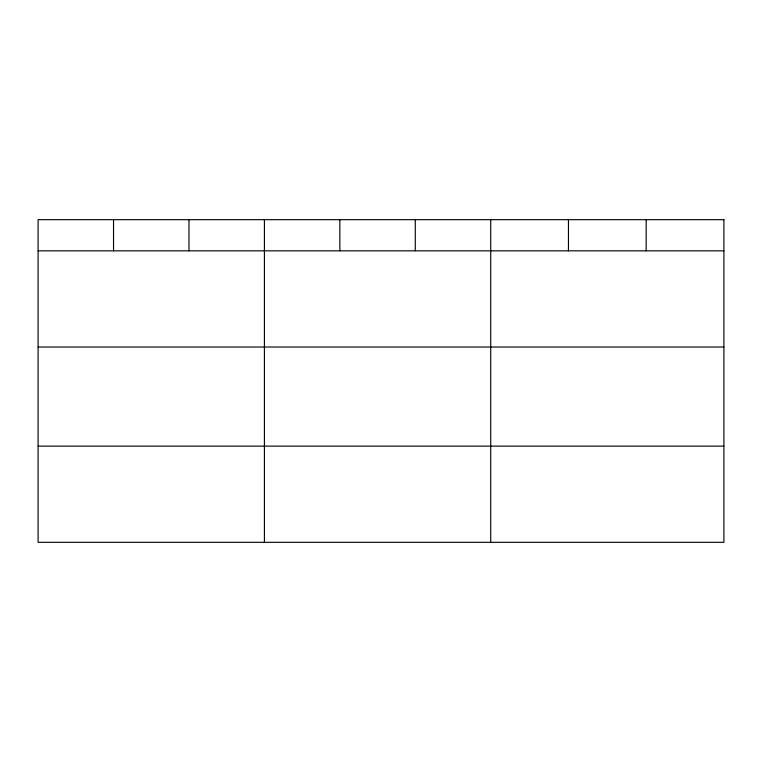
<?xml version="1.0" encoding="UTF-8"?>
<svg xmlns="http://www.w3.org/2000/svg" width="762" height="762" viewBox="0 0 762 762"><rect width="100%" height="100%" fill="white"/><g stroke="black" fill="none" stroke-linecap="round" stroke-linejoin="round"><path stroke-width="1.14" d="M38.1 250.831L723.9 250.831M38.1 347.024L723.9 347.024M38.1 446.132L723.9 446.132M646.176 219.675L646.176 250.831M568.452 219.675L568.452 250.831M490.728 219.675L490.728 542.325M415.29 219.675L415.29 250.831M339.852 219.675L339.852 250.831M264.414 219.675L264.414 542.325M188.976 219.675L188.976 250.831M113.538 219.675L113.538 250.831M723.9 219.675L38.1 219.675L38.1 542.325L723.9 542.325L723.9 219.675"/></g></svg>
